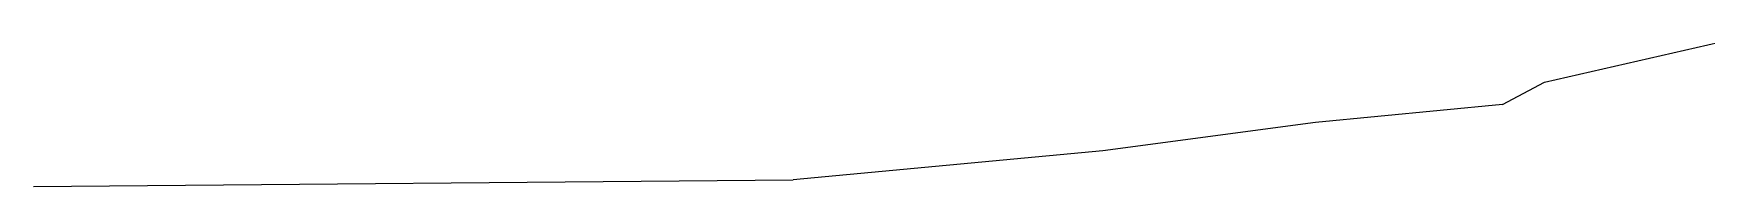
# Model space of a CAD drawing. Header units: metres. Extents: x -59 to 59, y -13 to 12.
# Drawn here: x -58.98 to -40.22, y -6.73 to -5.01 of the extents above; entities that cross this region are included whole.
import ezdxf

# ---------------------------------------------------------------- set-up
doc = ezdxf.new("R2010")
doc.units = ezdxf.units.M
doc.layers.add('SectionCutEdges', color=7, linetype='Continuous')

msp = doc.modelspace()

# ---------------------------------------------------------------- linework, layer by layer
for p, q in [((-42.509, -5.81), (-42.036, -5.56)), ((-42.509, -5.81), (-44.605, -6.014)), ((-44.605, -6.014), (-46.988, -6.331)), ((-46.988, -6.331), (-50.458, -6.655)), ((-58.976, -6.731), (-50.458, -6.655))]:
    msp.add_line(p, q)
at = {"layer": 'SectionCutEdges'}
msp.add_line((-42.036, -5.56), (-39.655, -5.014), dxfattribs=at)

doc.saveas('drawing.dxf')
